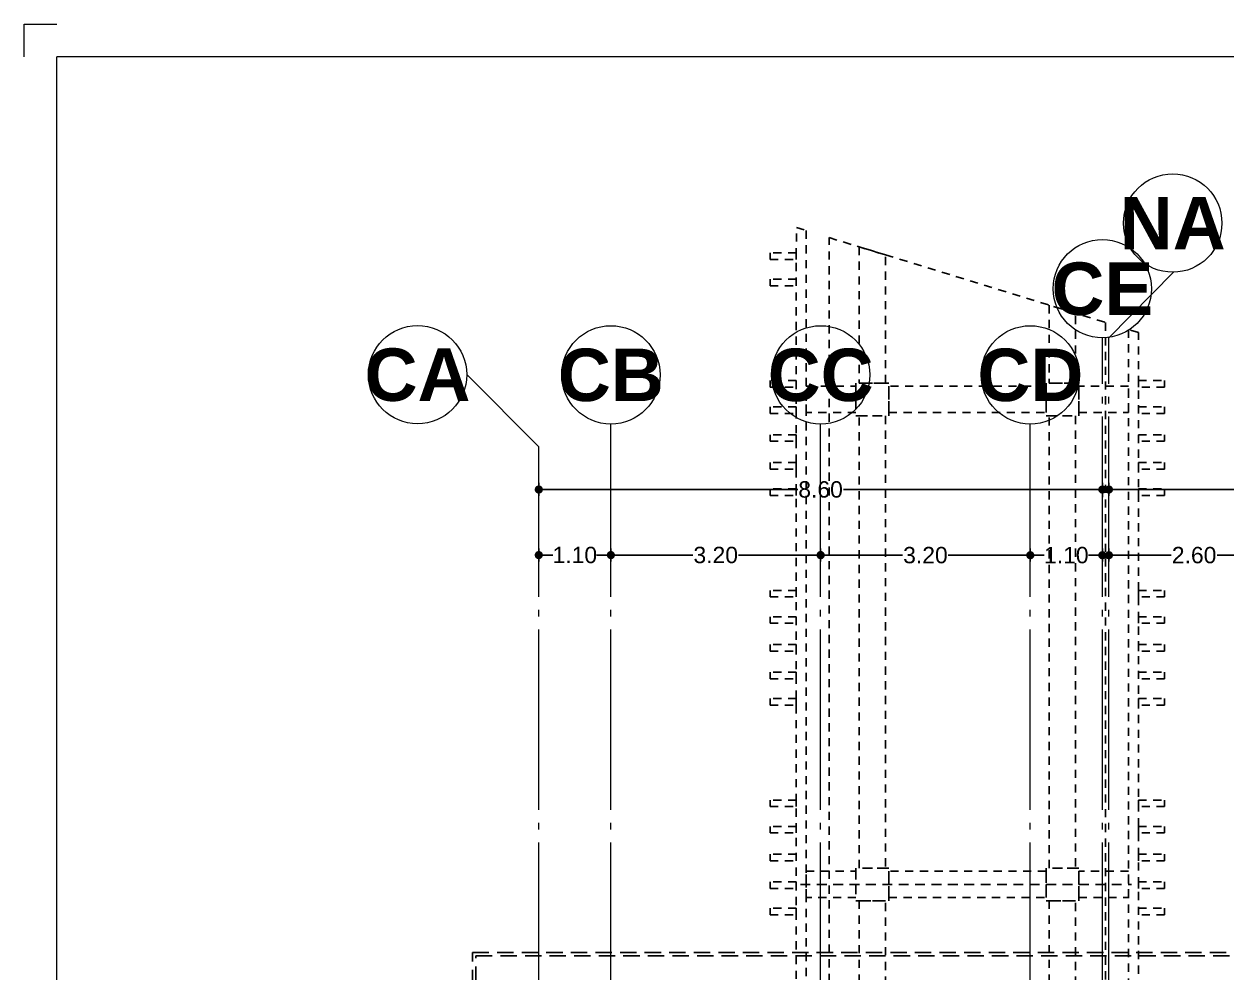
# Model space of a CAD drawing. Header units: metres. Extents: x -22.5 to 67.5, y 0 to 64.7.
# Drawn here: x -22.47 to -4.11, y 50.17 to 64.65 of the extents above; entities that cross this region are included whole.
import ezdxf
from ezdxf.enums import TextEntityAlignment as Align

# ---------------------------------------------------------------- set-up
doc = ezdxf.new("R2010")
doc.units = ezdxf.units.M
for name, pattern in [('EJES630', [6.3, 5.5, -0.4, 0, -0.4]), ('XREF PB NEURO-ONCOLOGIA$0$CONJUNTO TLAHUAC$0$HIDDEN2', [0.1875, 0.125, -0.0625]), ('XREF PB NEURO-ONCOLOGIA$0$DASHED2', [0.375, 0.25, -0.125]), ('XREF PB NEURO-ONCOLOGIA$0$HIDDE150', [0.24, 0.15, -0.09])]:
    doc.linetypes.add(name, pattern=pattern)
for name, color, linetype in [('COTAS EJES', 8, 'Continuous'), ('EJES BOLAS', 11, 'Continuous'), ('EJES TEXTOS', 3, 'Continuous'), ('XREF PB NEURO-ONCOLOGIA$0$COLUMNAS', 6, 'Continuous'), ('XREF PB NEURO-ONCOLOGIA$0$LAMINA MULTIPERFORADA', 9, 'Continuous'), ('XREF PB NEURO-ONCOLOGIA$0$MOBILIARIO', 161, 'Continuous'), ('XREF PB NEURO-ONCOLOGIA$0$PROYECCIÓN', 8, 'XREF PB NEURO-ONCOLOGIA$0$CONJUNTO TLAHUAC$0$HIDDEN2')]:
    doc.layers.add(name, color=color, linetype=linetype)
doc.layers.add('EJES', color=11, linetype='EJES630', lineweight=0)
doc.layers.add('XREF PIE 1.100$0$G-ANNO-TTLB', color=7, linetype='Continuous', lineweight=9)
doc.styles.add('COTAS', font='arial.ttf')
doc.styles.add('EJES', font='arialbd.ttf', dxfattribs={"height": 0.8})
doc.dimstyles.new('100 EJES', dxfattribs={"dimtxt": 0.25, "dimasz": 0.125, "dimexe": 0.1, "dimexo": 0.1, "dimgap": 0.025, "dimtad": 0, "dimtih": 1, "dimtoh": 1, "dimzin": 1, "dimdsep": 46, "dimtxsty": 'COTAS', "dimblk": 'DOT', "dimcen": 0.1, "dimclrd": 256, "dimclre": 256, "dimclrt": 7, "dimadec": 0, "dimazin": 1, "dimtfac": 1, "dimtofl": 0, "dimtmove": 2, "dimatfit": 3, "dimfxl": 1, "dimtolj": 1, "dimtzin": 1, "dimlwd": 25, "dimlwe": -1, "dimarcsym": 0})

# ---------------------------------------------------------------- blocks, each defined once
blk = doc.blocks.new('XREF PIE 1.100$0$ZUM-TB-XX-PP_PIE DE PLANO - ZUM_TB_PP_XX__PIE DE PLANO 90x60cm-1443826-PLANTA BAJA GENERAL')
at = {"layer": 'XREF PIE 1.100$0$G-ANNO-TTLB'}
for p, q in [((-0.4682, 0.6), (-0.4632, 0.6)), ((-0.4682, 0.595), (-0.4682, 0.6))]:
    blk.add_line(p, q, dxfattribs=at)
at = {"layer": 'XREF PIE 1.100$0$G-ANNO-TTLB', "lineweight": 20}
for p in [(0.3018, 0.595), (-0.4632, 0.005)]:
    blk.add_line(p, (-0.4632, 0.595), dxfattribs=at)
blk = doc.blocks.new('XREF PB NEURO-ONCOLOGIA$0$A$C234d6239')
at = {"color": 6, "linetype": 'XREF PB NEURO-ONCOLOGIA$0$HIDDE150'}
for points, elevation in [([(1.8, 5.96), (1.8, 5.46), (2.3, 5.46), (2.3, 5.96)], -0.004), ([(9.2, 5.96), (9.2, 5.46), (9.7, 5.46), (9.7, 5.96)], -0.004), ([(1.8, 3.06), (1.8, 2.56), (2.3, 2.56), (2.3, 3.06)], 0)]:
    blk.add_lwpolyline(points, close=True, dxfattribs=dict(at, elevation=elevation))
blk.add_lwpolyline([(9.2, 3.06), (9.2, 2.56), (9.7, 2.56), (9.7, 3.06)], close=True, dxfattribs=at)
at = {"layer": 'XREF PB NEURO-ONCOLOGIA$0$COLUMNAS', "color": 32, "linetype": 'XREF PB NEURO-ONCOLOGIA$0$HIDDE150', "true_color": 0xcd6928}
blk.add_line((2.05, 6.807, 0), (2.05, 1.754, -0.008), dxfattribs=at)
at = {"layer": 'XREF PB NEURO-ONCOLOGIA$0$PROYECCIÓN'}
for points in [[(-4.814, 6.867), (-4.714, 6.867), (-4.715, 7.267), (-4.815, 7.267)], [(-4.413, 6.867), (-4.313, 6.867), (-4.313, 7.267), (-4.413, 7.267)], [(-3.565, 6.867), (-3.465, 6.867), (-3.465, 7.267), (-3.565, 7.267)], [(-3.163, 6.867), (-3.063, 6.867), (-3.063, 7.267), (-3.163, 7.267)], [(-1.614, 6.871), (-1.514, 6.871), (-1.515, 7.27), (-1.615, 7.27)], [(-1.213, 6.871), (-1.113, 6.871), (-1.113, 7.27), (-1.213, 7.27)], [(-0.365, 6.871), (-0.265, 6.871), (-0.265, 7.27), (-0.365, 7.27)], [(0.037, 6.871), (0.137, 6.871), (0.137, 7.27), (0.037, 7.27)], [(1.586, 6.871), (1.686, 6.871), (1.685, 7.27), (1.585, 7.27)], [(1.987, 6.871), (2.087, 6.871), (2.087, 7.27), (1.987, 7.27)], [(2.835, 6.871), (2.935, 6.871), (2.935, 7.27), (2.835, 7.27)], [(3.237, 6.871), (3.337, 6.871), (3.337, 7.27), (3.237, 7.27)], [(4.786, 6.871), (4.886, 6.871), (4.885, 7.27), (4.785, 7.27)], [(5.187, 6.871), (5.287, 6.871), (5.287, 7.27), (5.187, 7.27)], [(6.035, 6.871), (6.135, 6.871), (6.135, 7.27), (6.035, 7.27)], [(6.437, 6.871), (6.537, 6.871), (6.537, 7.27), (6.437, 7.27)], [(7.986, 6.871), (8.086, 6.871), (8.085, 7.27), (7.985, 7.27)], [(8.387, 6.871), (8.487, 6.871), (8.487, 7.27), (8.387, 7.27)], [(9.235, 6.871), (9.335, 6.871), (9.335, 7.27), (9.235, 7.27)], [(9.637, 6.871), (9.737, 6.871), (9.737, 7.27), (9.637, 7.27)], [(11.186, 6.871), (11.286, 6.871), (11.285, 7.27), (11.185, 7.27)], [(-6.367, 6.871), (12.073, 6.87), (12.027, 6.721), (-6.367, 6.721)], [(-6.217, 2.56), (-6.217, 6.721), (-6.367, 6.721), (-6.367, 2.56)], [(-5.157, 6.721), (-5.157, 5.91), (-5.557, 5.91), (-5.557, 6.721)], [(-5.967, 2.56), (-5.967, 6.37), (11.919, 6.37), (10.624, 2.15), (0.46, 2.15), (0.46, 2.56)], [(-6.217, 5.91), (-5.557, 5.91), (-5.557, 5.51), (-6.217, 5.51)], [(-6.367, 5.441), (-6.367, 5.541), (-6.767, 5.541), (-6.767, 5.441)], [(2.25, 3.06), (2.25, 5.46), (1.85, 5.46), (1.85, 3.06)], [(-6.367, 5.039), (-6.367, 5.139), (-6.767, 5.139), (-6.767, 5.039)], [(-6.367, 4.192), (-6.367, 4.292), (-6.767, 4.291), (-6.767, 4.191)], [(-6.367, 3.79), (-6.367, 3.89), (-6.767, 3.889), (-6.767, 3.789)], [(-6.217, 3.01), (-5.557, 3.01), (-5.557, 2.61), (-6.217, 2.61)], [(1.8, 3.01), (-5.557, 3.01), (-5.557, 2.61), (1.8, 2.61)], [(2.3, 3.01), (9.2, 3.01), (9.2, 2.61), (2.3, 2.61)], [(0.46, 1.649), (10.47, 1.65), (10.516, 1.799), (0.46, 1.799)], [(1.586, 1.65), (1.686, 1.65), (1.685, 1.25), (1.585, 1.25)], [(1.987, 1.65), (2.087, 1.65), (2.087, 1.25), (1.987, 1.25)], [(2.835, 1.65), (2.935, 1.65), (2.935, 1.25), (2.835, 1.25)], [(3.237, 1.65), (3.337, 1.65), (3.337, 1.25), (3.237, 1.25)], [(4.786, 1.65), (4.886, 1.65), (4.885, 1.25), (4.785, 1.25)], [(5.187, 1.65), (5.287, 1.65), (5.287, 1.25), (5.187, 1.25)], [(6.035, 1.65), (6.135, 1.65), (6.135, 1.25), (6.035, 1.25)], [(6.437, 1.65), (6.537, 1.65), (6.537, 1.25), (6.437, 1.25)], [(7.986, 1.65), (8.086, 1.65), (8.085, 1.25), (7.985, 1.25)], [(8.387, 1.65), (8.487, 1.65), (8.487, 1.25), (8.387, 1.25)], [(9.235, 1.65), (9.335, 1.65), (9.335, 1.25), (9.235, 1.25)], [(9.637, 1.65), (9.737, 1.65), (9.737, 1.25), (9.637, 1.25)]]:
    blk.add_lwpolyline(points, close=True, dxfattribs=at)
for points, elevation in [([(-3.989, 6.867), (-3.889, 6.867), (-3.889, 7.267), (-3.989, 7.267)], -0.009), ([(-0.789, 6.871), (-0.689, 6.871), (-0.689, 7.27), (-0.789, 7.27)], -0.009), ([(2.411, 6.871), (2.511, 6.871), (2.511, 7.27), (2.411, 7.27)], -0.009), ([(5.611, 6.871), (5.711, 6.871), (5.711, 7.27), (5.611, 7.27)], -0.009), ([(8.811, 6.871), (8.911, 6.871), (8.911, 7.27), (8.811, 7.27)], -0.009), ([(2.25, 6.721), (2.25, 5.96), (1.85, 5.96), (1.85, 6.721)], -0.004), ([(9.65, 6.721), (9.65, 5.96), (9.25, 5.96), (9.25, 6.721)], 0), ([(1.8, 5.91), (-5.557, 5.91), (-5.557, 5.51), (1.8, 5.51)], -0.004), ([(2.3, 5.91), (9.2, 5.91), (9.2, 5.51), (2.3, 5.51)], -0.004), ([(11.778, 5.91), (9.7, 5.91), (9.7, 5.51), (11.655, 5.51)], -0.009), ([(-5.157, 3.01), (-5.157, 5.51), (-5.557, 5.51), (-5.557, 3.01)], -0.004), ([(9.65, 3.06), (9.65, 5.46), (9.25, 5.46), (9.25, 3.06)], 0), ([(-6.367, 4.615), (-6.367, 4.715), (-6.767, 4.715), (-6.767, 4.615)], -0.009), ([(10.888, 3.01), (9.7, 3.01), (9.7, 2.61), (10.765, 2.61)], -0.004), ([(2.25, 1.799), (2.25, 2.56), (1.85, 2.56), (1.85, 1.799)], -0.004), ([(9.65, 1.799), (9.65, 2.56), (9.25, 2.56), (9.25, 1.799)], 0), ([(2.411, 1.65), (2.511, 1.65), (2.511, 1.25), (2.411, 1.25)], -0.009), ([(5.611, 1.65), (5.711, 1.65), (5.711, 1.25), (5.611, 1.25)], -0.009), ([(8.811, 1.65), (8.911, 1.65), (8.911, 1.25), (8.811, 1.25)], -0.009)]:
    blk.add_lwpolyline(points, close=True, dxfattribs=dict(at, elevation=elevation))
blk = doc.blocks.new('XREF PB NEURO-ONCOLOGIA')
at = {"layer": 'XREF PB NEURO-ONCOLOGIA$0$LAMINA MULTIPERFORADA', "linetype": 'XREF PB NEURO-ONCOLOGIA$0$DASHED2', "elevation": 0}
for points in [[(-0.751, 60.886), (17.014, 60.886), (17.014, 26.926), (22.312, 26.926), (22.312, -3.054), (-0.751, -3.054)], [(-0.701, 60.836), (16.964, 60.836), (16.964, 26.876), (22.262, 26.876), (22.262, -3.004), (-0.701, -3.004)]]:
    blk.add_lwpolyline(points, close=True, dxfattribs=at)
at = {"layer": 'XREF PB NEURO-ONCOLOGIA$0$PROYECCIÓN', "elevation": 0}
blk.add_lwpolyline([(27.589, 55.947), (27.689, 55.947), (27.689, 56.346), (27.589, 56.346)], close=True, dxfattribs=at)
at = {"layer": 'XREF PB NEURO-ONCOLOGIA$0$MOBILIARIO'}
blk.add_blockref('XREF PB NEURO-ONCOLOGIA$0$A$C234d6239', (16.002, 49.076, 0), dxfattribs=at)
blk = doc.blocks.new('_DOT')
at = {"color": 0, "linetype": 'ByBlock', "lineweight": -2}
blk.add_line((-0.5, 0), (-1, 0), dxfattribs=at)
at = {"color": 0, "linetype": 'ByBlock', "lineweight": -2, "const_width": 0.5}
blk.add_lwpolyline([(-0.25, 0, 1), (0.25, 0, 1)], format="xyb", close=True, dxfattribs=at)
blk = doc.blocks.new('*D33')
at = {"layer": 'COTAS EJES', "transparency": 16777216}
for p, q in [((-14.613, 57.453), (-14.613, 57.65)), ((-6.013, 57.433), (-6.013, 57.65))]:
    blk.add_line(p, q, dxfattribs=at)
at = {"layer": 'COTAS EJES', "lineweight": 25, "transparency": 16777216}
for p, q in [((-14.488, 57.55), (-10.662, 57.55)), ((-6.138, 57.55), (-9.963, 57.55))]:
    blk.add_line(p, q, dxfattribs=at)
at = {"layer": 'COTAS EJES', "lineweight": 25, "transparency": 16777216, "xscale": 0.125, "yscale": 0.125, "zscale": 0.125, "rotation": 180}
blk.add_blockref('_DOT', (-14.613, 57.55), dxfattribs=at)
at = {"layer": 'COTAS EJES', "lineweight": 25, "transparency": 16777216, "xscale": 0.125, "yscale": 0.125, "zscale": 0.125}
blk.add_blockref('_DOT', (-6.013, 57.55), dxfattribs=at)
at = {"layer": 'COTAS EJES', "color": 7, "transparency": 16777216, "insert": (-10.313, 57.55), "char_height": 0.25, "attachment_point": 5, "style": 'COTAS'}
blk.add_mtext('\\A1;8.60', dxfattribs=at)
blk = doc.blocks.new('EJE')
at = {"linetype": 'Continuous', "lineweight": 5}
blk.add_circle((0, 0), 0.75, dxfattribs=at)
at = {"layer": 'EJES TEXTOS', "style": 'EJES'}
blk.add_attdef('EJE', text='', height=0.8, dxfattribs=at).set_placement((0, 0), align=Align.MIDDLE_CENTER)
blk = doc.blocks.new('*D38')
at = {"layer": 'COTAS EJES', "transparency": 16777216}
for p, q in [((-13.513, 56.453), (-13.513, 56.65)), ((-10.312, 56.453), (-10.312, 56.65))]:
    blk.add_line(p, q, dxfattribs=at)
at = {"layer": 'COTAS EJES', "lineweight": 25, "transparency": 16777216}
for p, q in [((-13.388, 56.55), (-12.262, 56.55)), ((-10.437, 56.55), (-11.563, 56.55))]:
    blk.add_line(p, q, dxfattribs=at)
at = {"layer": 'COTAS EJES', "lineweight": 25, "transparency": 16777216, "xscale": 0.125, "yscale": 0.125, "zscale": 0.125, "rotation": 180}
blk.add_blockref('_DOT', (-13.513, 56.55), dxfattribs=at)
at = {"layer": 'COTAS EJES', "lineweight": 25, "transparency": 16777216, "xscale": 0.125, "yscale": 0.125, "zscale": 0.125}
blk.add_blockref('_DOT', (-10.312, 56.55), dxfattribs=at)
at = {"layer": 'COTAS EJES', "color": 7, "transparency": 16777216, "insert": (-11.913, 56.55), "char_height": 0.25, "attachment_point": 5, "style": 'COTAS'}
blk.add_mtext('\\A1;3.20', dxfattribs=at)
blk = doc.blocks.new('*D39')
at = {"layer": 'COTAS EJES', "transparency": 16777216}
for p, q in [((-14.613, 56.453), (-14.613, 56.65)), ((-13.513, 56.453), (-13.513, 56.65))]:
    blk.add_line(p, q, dxfattribs=at)
at = {"layer": 'COTAS EJES', "lineweight": 25, "transparency": 16777216}
for p, q in [((-14.488, 56.55), (-14.4, 56.55)), ((-13.638, 56.55), (-13.725, 56.55))]:
    blk.add_line(p, q, dxfattribs=at)
at = {"layer": 'COTAS EJES', "lineweight": 25, "transparency": 16777216, "xscale": 0.125, "yscale": 0.125, "zscale": 0.125, "rotation": 180}
blk.add_blockref('_DOT', (-14.613, 56.55), dxfattribs=at)
at = {"layer": 'COTAS EJES', "lineweight": 25, "transparency": 16777216, "xscale": 0.125, "yscale": 0.125, "zscale": 0.125}
blk.add_blockref('_DOT', (-13.513, 56.55), dxfattribs=at)
at = {"layer": 'COTAS EJES', "color": 7, "transparency": 16777216, "insert": (-14.063, 56.55), "char_height": 0.25, "attachment_point": 5, "style": 'COTAS'}
blk.add_mtext('\\A1;1.10', dxfattribs=at)
blk = doc.blocks.new('*D40')
at = {"layer": 'COTAS EJES', "transparency": 16777216}
for p, q in [((-10.312, 56.452), (-10.312, 56.648)), ((-7.113, 56.452), (-7.113, 56.648))]:
    blk.add_line(p, q, dxfattribs=at)
at = {"layer": 'COTAS EJES', "lineweight": 25, "transparency": 16777216}
for p, q in [((-10.187, 56.548), (-9.062, 56.548)), ((-7.238, 56.548), (-8.364, 56.548))]:
    blk.add_line(p, q, dxfattribs=at)
at = {"layer": 'COTAS EJES', "lineweight": 25, "transparency": 16777216, "xscale": 0.125, "yscale": 0.125, "zscale": 0.125, "rotation": 180}
blk.add_blockref('_DOT', (-10.312, 56.548), dxfattribs=at)
at = {"layer": 'COTAS EJES', "lineweight": 25, "transparency": 16777216, "xscale": 0.125, "yscale": 0.125, "zscale": 0.125}
blk.add_blockref('_DOT', (-7.113, 56.548), dxfattribs=at)
at = {"layer": 'COTAS EJES', "color": 7, "transparency": 16777216, "insert": (-8.713, 56.548), "char_height": 0.25, "attachment_point": 5, "style": 'COTAS'}
blk.add_mtext('\\A1;3.20', dxfattribs=at)
blk = doc.blocks.new('*D41')
at = {"layer": 'COTAS EJES', "transparency": 16777216}
for p, q in [((-7.113, 56.452), (-7.113, 56.648)), ((-6.013, 56.452), (-6.013, 56.648))]:
    blk.add_line(p, q, dxfattribs=at)
at = {"layer": 'COTAS EJES', "lineweight": 25, "transparency": 16777216}
for p, q in [((-6.988, 56.548), (-6.9, 56.548)), ((-6.138, 56.548), (-6.225, 56.548))]:
    blk.add_line(p, q, dxfattribs=at)
at = {"layer": 'COTAS EJES', "lineweight": 25, "transparency": 16777216, "xscale": 0.125, "yscale": 0.125, "zscale": 0.125, "rotation": 180}
blk.add_blockref('_DOT', (-7.113, 56.548), dxfattribs=at)
at = {"layer": 'COTAS EJES', "lineweight": 25, "transparency": 16777216, "xscale": 0.125, "yscale": 0.125, "zscale": 0.125}
blk.add_blockref('_DOT', (-6.013, 56.548), dxfattribs=at)
at = {"layer": 'COTAS EJES', "color": 7, "transparency": 16777216, "insert": (-6.563, 56.548), "char_height": 0.25, "attachment_point": 5, "style": 'COTAS'}
blk.add_mtext('\\A1;1.10', dxfattribs=at)
blk = doc.blocks.new('*D42')
at = {"layer": 'COTAS EJES', "transparency": 16777216}
for p, q in [((-5.913, 56.452), (-5.913, 56.648)), ((-3.313, 56.452), (-3.313, 56.648))]:
    blk.add_line(p, q, dxfattribs=at)
at = {"layer": 'COTAS EJES', "lineweight": 25, "transparency": 16777216}
for p, q in [((-5.788, 56.548), (-4.964, 56.548)), ((-3.438, 56.548), (-4.261, 56.548))]:
    blk.add_line(p, q, dxfattribs=at)
at = {"layer": 'COTAS EJES', "lineweight": 25, "transparency": 16777216, "xscale": 0.125, "yscale": 0.125, "zscale": 0.125, "rotation": 180}
blk.add_blockref('_DOT', (-5.913, 56.548), dxfattribs=at)
at = {"layer": 'COTAS EJES', "lineweight": 25, "transparency": 16777216, "xscale": 0.125, "yscale": 0.125, "zscale": 0.125}
blk.add_blockref('_DOT', (-3.313, 56.548), dxfattribs=at)
at = {"layer": 'COTAS EJES', "color": 7, "transparency": 16777216, "insert": (-4.613, 56.548), "char_height": 0.25, "attachment_point": 5, "style": 'COTAS'}
blk.add_mtext('\\A1;2.60', dxfattribs=at)
blk = doc.blocks.new('*D43')
at = {"layer": 'COTAS EJES', "transparency": 16777216}
for p, q in [((-5.913, 57.453), (-5.913, 57.65)), ((46.807, 57.419), (46.807, 57.65))]:
    blk.add_line(p, q, dxfattribs=at)
at = {"layer": 'COTAS EJES', "lineweight": 25, "transparency": 16777216}
for p, q in [((-5.788, 57.55), (20.002, 57.55)), ((46.682, 57.55), (20.893, 57.55))]:
    blk.add_line(p, q, dxfattribs=at)
at = {"layer": 'COTAS EJES', "lineweight": 25, "transparency": 16777216, "xscale": 0.125, "yscale": 0.125, "zscale": 0.125, "rotation": 180}
blk.add_blockref('_DOT', (-5.913, 57.55), dxfattribs=at)
at = {"layer": 'COTAS EJES', "lineweight": 25, "transparency": 16777216, "xscale": 0.125, "yscale": 0.125, "zscale": 0.125}
blk.add_blockref('_DOT', (46.807, 57.55), dxfattribs=at)
at = {"layer": 'COTAS EJES', "color": 7, "transparency": 16777216, "insert": (20.447, 57.55), "char_height": 0.25, "attachment_point": 5, "style": 'COTAS'}
blk.add_mtext('\\A1;52.72', dxfattribs=at)

msp = doc.modelspace()

# ---------------------------------------------------------------- block references
at = {"layer": 'XREF PIE 1.100$0$G-ANNO-TTLB', "xscale": 100.0000000000004, "yscale": 100.0000000000004, "zscale": 100.0000000000004}
msp.add_blockref('XREF PIE 1.100$0$ZUM-TB-XX-PP_PIE DE PLANO - ZUM_TB_PP_XX__PIE DE PLANO 90x60cm-1443826-PLANTA BAJA GENERAL', (24.352, 4.653), dxfattribs=at)

# ---------------------------------------------------------------- next in the draw order: block references
at = {"rotation": 90}
msp.add_blockref('XREF PB NEURO-ONCOLOGIA', (45.263, 33.473), dxfattribs=at)

# ---------------------------------------------------------------- next in the draw order: linework, layer by layer
at = {"layer": 'EJES', "ltscale": 0.5}
for p, q in [((-5.913, 59.865, 0), (-4.928, 60.866, 0)), ((-6.013, 33.165, 0), (-6.013, 59.865, 0)), ((-5.913, 33.165, 0), (-5.913, 59.865, 0)), ((-14.613, 58.202, 0.001), (-15.713, 59.303, 0.001)), ((-13.513, 33.165, 0), (-13.513, 58.55)), ((-10.312, 33.165, 0), (-10.312, 58.55, 0)), ((-7.113, 33.165, 0), (-7.113, 58.55, 0)), ((-14.613, 33.165, 0), (-14.613, 58.202, 0.001))]:
    msp.add_line(p, q, dxfattribs=at)

# ---------------------------------------------------------------- next in the draw order: block references
at = {"layer": 'EJES BOLAS'}
for p, values in [((-4.939, 61.616, 0), {'EJE': 'NA'}), ((-6.013, 60.615, 0), {'EJE': 'CE'}), ((-16.463, 59.303, 0.001), {'EJE': 'CA'}), ((-13.513, 59.3, 0), {'EJE': 'CB'}), ((-10.312, 59.3, 0), {'EJE': 'CC'}), ((-7.113, 59.3, 0), {'EJE': 'CD'})]:
    msp.add_blockref('EJE', p, dxfattribs=at).add_auto_attribs(values)

# ---------------------------------------------------------------- next in the draw order: dimensions: what is measured, and where the dimension line sits
at = {"layer": 'COTAS EJES'}
for base, p1, p2, picture, middle in [((-6.013, 57.55), (-14.613, 57.353, 0.001), (-6.013, 57.333, 0), '*D33', (-10.313, 57.55)), ((46.807, 57.55, -0.001), (-5.913, 57.353, 0), (46.807, 57.319, 0), '*D43', (20.447, 57.55, -0.001)), ((-13.513, 56.55, 0), (-14.613, 56.353, 0.001), (-13.513, 56.353), '*D39', (-14.063, 56.55, 0)), ((-10.312, 56.55, 0), (-13.513, 56.353, 0), (-10.312, 56.353, 0), '*D38', (-11.913, 56.55, 0)), ((-7.113, 56.548, 0), (-10.312, 56.352, 0), (-7.113, 56.352, 0), '*D40', (-8.713, 56.548, 0)), ((-6.013, 56.548, 0), (-7.113, 56.352, 0), (-6.013, 56.352, 0), '*D41', (-6.563, 56.548, 0)), ((-3.313, 56.548, 0), (-5.913, 56.352, 0), (-3.313, 56.352, 0), '*D42', (-4.613, 56.548, 0))]:
    dim = msp.add_linear_dim(base=base, p1=p1, p2=p2, dimstyle='100 EJES', dxfattribs=at)
    dim.commit()
    dim.dimension.update_dxf_attribs({"geometry": picture, "text_midpoint": middle})

doc.saveas('drawing.dxf')
